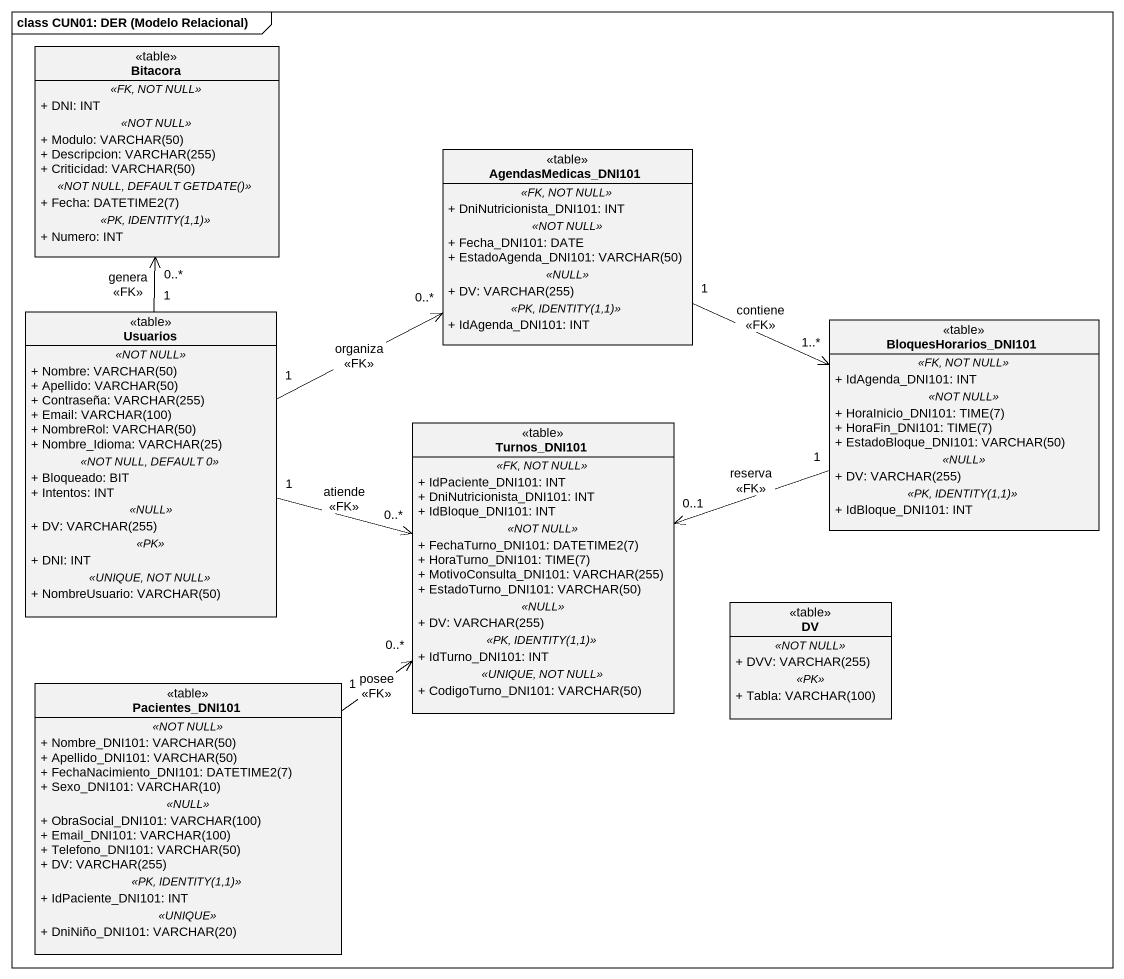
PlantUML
@startuml
mainframe class CUN01: DER (Modelo Relacional)
hide circle
hide empty members
skinparam classAttributeIconSize 0
class Bitacora <<table>> {
  .. <<FK, NOT NULL>> ..
  + DNI: INT
  .. <<NOT NULL>> ..
  {field} + Modulo: VARCHAR(50)
  {field} + Descripcion: VARCHAR(255)
  {field} + Criticidad: VARCHAR(50)
  .. <<NOT NULL, DEFAULT GETDATE()>> ..
  {field} + Fecha: DATETIME2(7)
  .. <<PK, IDENTITY(1,1)>> ..
  + Numero: INT
}
class AgendasMedicas_DNI101 <<table>> {
  .. <<FK, NOT NULL>> ..
  + DniNutricionista_DNI101: INT
  .. <<NOT NULL>> ..
  + Fecha_DNI101: DATE
  {field} + EstadoAgenda_DNI101: VARCHAR(50)
  .. <<NULL>> ..
  {field} + DV: VARCHAR(255)
  .. <<PK, IDENTITY(1,1)>> ..
  + IdAgenda_DNI101: INT
}
class Usuarios <<table>> {
  .. <<NOT NULL>> ..
  {field} + Nombre: VARCHAR(50)
  {field} + Apellido: VARCHAR(50)
  {field} + Contraseña: VARCHAR(255)
  {field} + Email: VARCHAR(100)
  {field} + NombreRol: VARCHAR(50)
  {field} + Nombre_Idioma: VARCHAR(25)
  .. <<NOT NULL, DEFAULT 0>> ..
  + Bloqueado: BIT
  + Intentos: INT
  .. <<NULL>> ..
  {field} + DV: VARCHAR(255)
  .. <<PK>> ..
  + DNI: INT
  .. <<UNIQUE, NOT NULL>> ..
  {field} + NombreUsuario: VARCHAR(50)
}
class BloquesHorarios_DNI101 <<table>> {
  .. <<FK, NOT NULL>> ..
  + IdAgenda_DNI101: INT
  .. <<NOT NULL>> ..
  {field} + HoraInicio_DNI101: TIME(7)
  {field} + HoraFin_DNI101: TIME(7)
  {field} + EstadoBloque_DNI101: VARCHAR(50)
  .. <<NULL>> ..
  {field} + DV: VARCHAR(255)
  .. <<PK, IDENTITY(1,1)>> ..
  + IdBloque_DNI101: INT
}
class Turnos_DNI101 <<table>> {
  .. <<FK, NOT NULL>> ..
  + IdPaciente_DNI101: INT
  + DniNutricionista_DNI101: INT
  + IdBloque_DNI101: INT
  .. <<NOT NULL>> ..
  {field} + FechaTurno_DNI101: DATETIME2(7)
  {field} + HoraTurno_DNI101: TIME(7)
  {field} + MotivoConsulta_DNI101: VARCHAR(255)
  {field} + EstadoTurno_DNI101: VARCHAR(50)
  .. <<NULL>> ..
  {field} + DV: VARCHAR(255)
  .. <<PK, IDENTITY(1,1)>> ..
  + IdTurno_DNI101: INT
  .. <<UNIQUE, NOT NULL>> ..
  {field} + CodigoTurno_DNI101: VARCHAR(50)
}
class DV <<table>> {
  .. <<NOT NULL>> ..
  {field} + DVV: VARCHAR(255)
  .. <<PK>> ..
  {field} + Tabla: VARCHAR(100)
}
class Pacientes_DNI101 <<table>> {
  .. <<NOT NULL>> ..
  {field} + Nombre_DNI101: VARCHAR(50)
  {field} + Apellido_DNI101: VARCHAR(50)
  {field} + FechaNacimiento_DNI101: DATETIME2(7)
  {field} + Sexo_DNI101: VARCHAR(10)
  .. <<NULL>> ..
  {field} + ObraSocial_DNI101: VARCHAR(100)
  {field} + Email_DNI101: VARCHAR(100)
  {field} + Telefono_DNI101: VARCHAR(50)
  {field} + DV: VARCHAR(255)
  .. <<PK, IDENTITY(1,1)>> ..
  + IdPaciente_DNI101: INT
  .. <<UNIQUE>> ..
  {field} + DniNiño_DNI101: VARCHAR(20)
}
AgendasMedicas_DNI101 "1" -right-> "1..*" BloquesHorarios_DNI101 : contiene\n<<FK>>
Usuarios "1" -up-> "0..*" Bitacora : genera\n<<FK>>
Usuarios "1" -right-> "0..*" AgendasMedicas_DNI101 : organiza\n<<FK>>
Usuarios "1" -right-> "0..*" Turnos_DNI101 : atiende\n<<FK>>
BloquesHorarios_DNI101 "1" -left-> "0..1" Turnos_DNI101 : reserva\n<<FK>>
Pacientes_DNI101 "1" -up-> "0..*" Turnos_DNI101 : posee\n<<FK>>
@enduml
